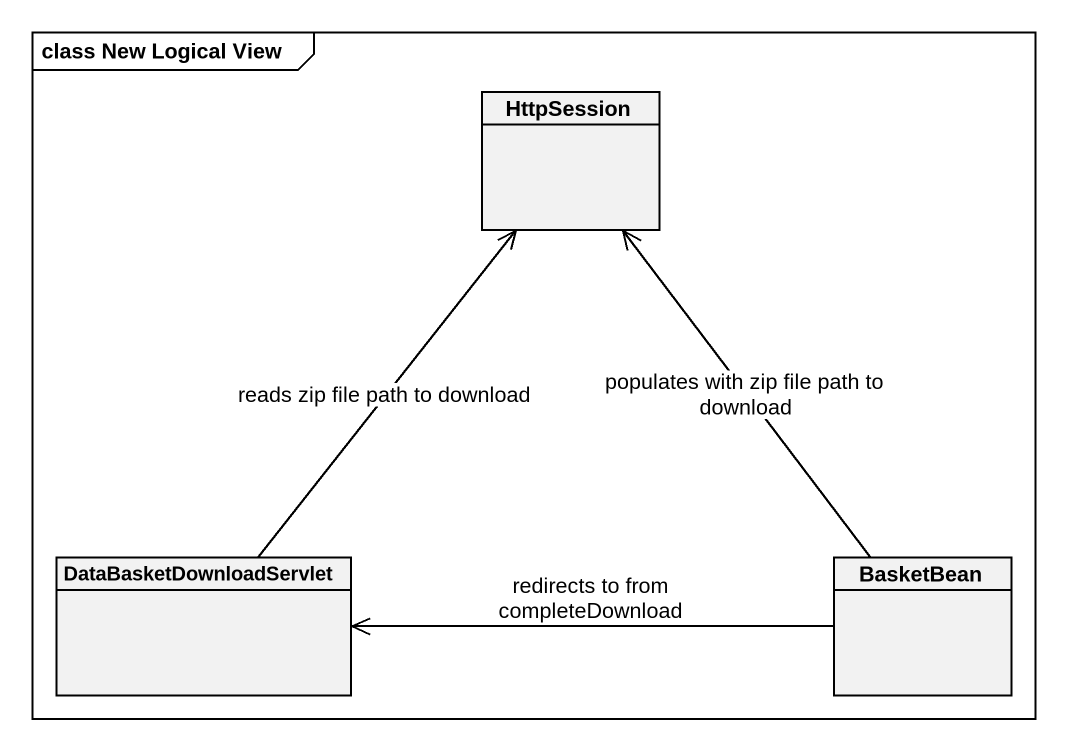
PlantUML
@startuml
mainframe class New Logical View
hide circle
hide empty members
class HttpSession
class DataBasketDownloadServlet
class BasketBean
DataBasketDownloadServlet -up-> HttpSession : reads zip file path to download
BasketBean -up-> HttpSession : populates with zip file path to download
BasketBean -left-> DataBasketDownloadServlet : redirects to from completeDownload
@enduml
